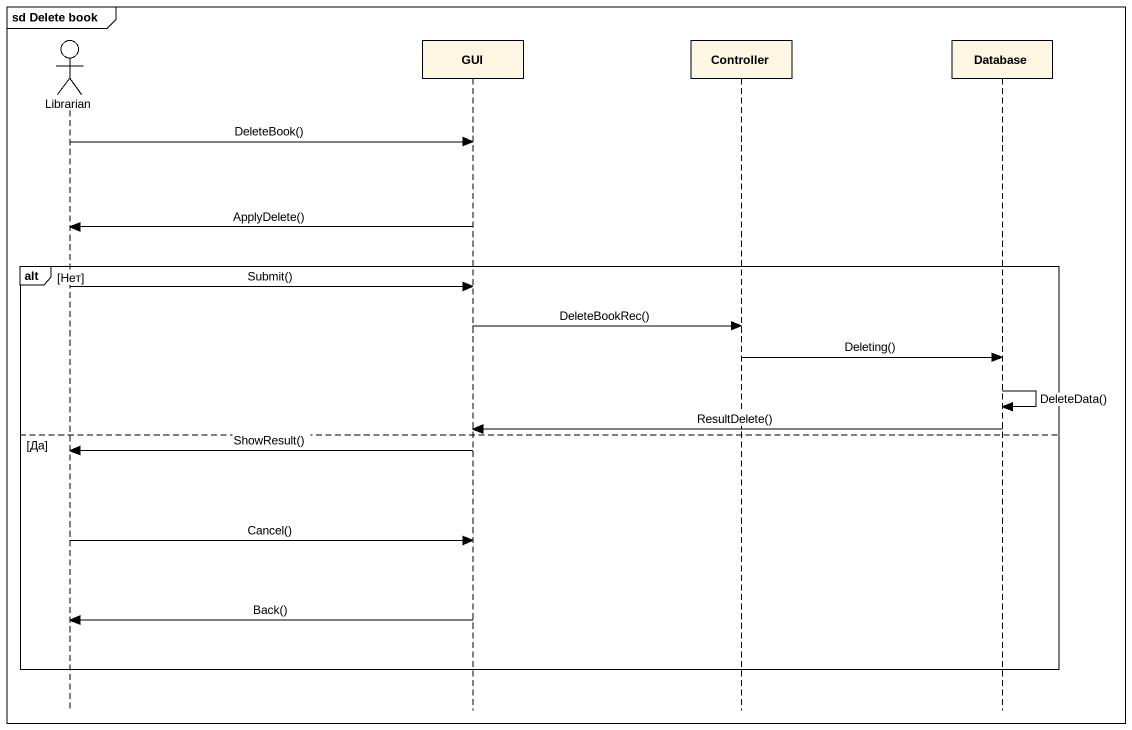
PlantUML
@startuml
mainframe sd Delete book
hide footbox
actor Librarian
participant GUI
participant Controller
participant "Database" as Database_

Librarian -> GUI : DeleteBook()
GUI -> Librarian : ApplyDelete()
alt Нет
  Librarian -> GUI : Submit()
  GUI -> Controller : DeleteBookRec()
  Controller -> Database_ : Deleting()
  Database_ -> Database_ : DeleteData()
  Database_ -> GUI : ResultDelete()
else Да
  GUI -> Librarian : ShowResult()
  Librarian -> GUI : Cancel()
  GUI -> Librarian : Back()
end
@enduml
